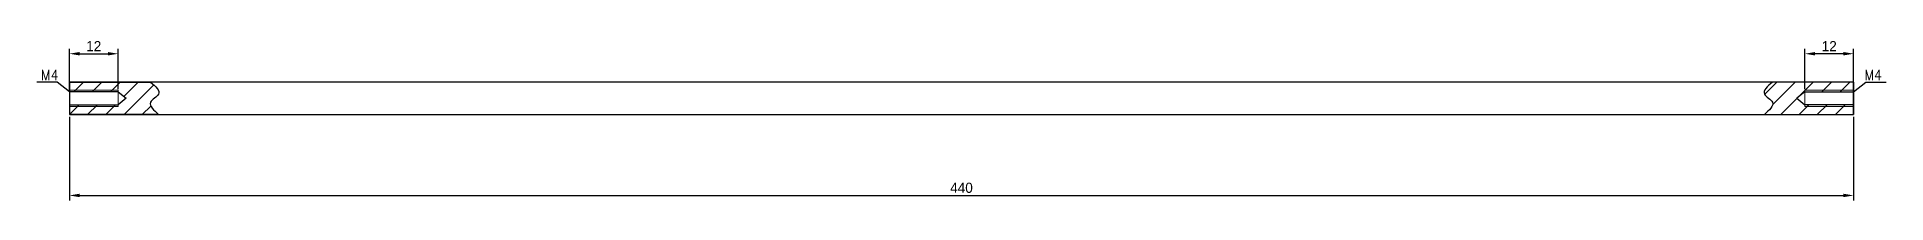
# Model space of a CAD drawing. Header units: millimetres. Extents: x -8 to 448, y -21 to 19.
import ezdxf

# ---------------------------------------------------------------- set-up
doc = ezdxf.new("R2010")
doc.units = ezdxf.units.MM
doc.layers.get('0').update_dxf_attribs({"lineweight": 25, "true_color": 0xffffff})
doc.layers.get('Defpoints').update_dxf_attribs({"true_color": 0xffffff})
doc.layers.add('Cotas', color=178, linetype='Continuous', lineweight=13, true_color=0x000000)
doc.layers.add('Sección', color=178, linetype='Continuous', lineweight=25, true_color=0x000000)
doc.styles.add('textstyle0', font='Standard')
doc.styles.add('textstyle1', font='Standard')
doc.dimstyles.new('QCADDimStyle', dxfattribs={"dimtxt": 2.5, "dimasz": 2.5, "dimexe": 1.25, "dimexo": 0.625, "dimtad": 1, "dimtoh": 1, "dimdec": 4, "dimzin": 0, "dimdsep": 46, "dimtxsty": 'Standard', "dimcen": 0.09, "dimadec": 0, "dimazin": 0, "dimtfac": 1, "dimtdec": 4, "dimtofl": 0, "dimtmove": 0, "dimatfit": 3, "dimfxl": 1, "dimtolj": 1, "dimtzin": 0, "dimarcsym": 0})

# ---------------------------------------------------------------- blocks, each defined once
blk = doc.blocks.new('*D1')
at = {"layer": 'Cotas', "color": 0, "lineweight": -2}
for p, q in [((0, 6.22), (0, 16.25)), ((2.5, 15), (9.5, 15)), ((12, 6.22), (12, 16.25))]:
    blk.add_line(p, q, dxfattribs=at)
at = {"layer": 'Cotas', "color": 0}
for points in [[(2.5, 15.42), (2.5, 14.58), (0, 15)], [(9.5, 14.58), (9.5, 15.42), (12, 15)]]:
    blk.add_solid(points, dxfattribs=at)
at = {"layer": 'Defpoints', "color": 0}
for p in [(12, 15), (0, 5.6), (12, 5.6)]:
    blk.add_point(p, dxfattribs=at)
at = {"layer": 'Cotas', "color": 0, "insert": (6, 16.88), "char_height": 2.5, "attachment_point": 5}
blk.add_mtext('\\A1;12', dxfattribs=at)
blk = doc.blocks.new('*D2')
at = {"layer": 'Cotas', "color": 0, "lineweight": -2}
for p, q in [((0, -0.62), (0, -21.25)), ((440, -0.62), (440, -21.25)), ((2.5, -20), (437.5, -20))]:
    blk.add_line(p, q, dxfattribs=at)
at = {"layer": 'Cotas', "color": 0}
for points in [[(2.5, -19.58), (2.5, -20.42), (0, -20)], [(437.5, -20.42), (437.5, -19.58), (440, -20)]]:
    blk.add_solid(points, dxfattribs=at)
at = {"layer": 'Defpoints', "color": 0}
for p in [(0, 0), (440, 0), (440, -20)]:
    blk.add_point(p, dxfattribs=at)
at = {"layer": 'Cotas', "color": 0, "insert": (220, -18.12), "char_height": 2.5, "attachment_point": 5}
blk.add_mtext('\\A1;440', dxfattribs=at)
blk = doc.blocks.new('*D3')
at = {"layer": 'Cotas', "color": 0, "lineweight": -2}
for p, q in [((428, 6.22), (428, 16.25)), ((437.5, 15), (430.5, 15)), ((440, 6.22), (440, 16.25))]:
    blk.add_line(p, q, dxfattribs=at)
at = {"layer": 'Cotas', "color": 0}
for points in [[(430.5, 15.42), (430.5, 14.58), (428, 15)], [(437.5, 14.58), (437.5, 15.42), (440, 15)]]:
    blk.add_solid(points, dxfattribs=at)
at = {"layer": 'Defpoints', "color": 0}
for p in [(428, 15), (428, 5.6), (440, 5.6)]:
    blk.add_point(p, dxfattribs=at)
at = {"layer": 'Cotas', "color": 0, "insert": (434, 16.87), "char_height": 2.5, "attachment_point": 5}
blk.add_mtext('\\A1;12', dxfattribs=at)

msp = doc.modelspace()

# ---------------------------------------------------------------- hatches: boundary and pattern name
at = {"layer": 'Sección'}
h = msp.add_hatch(dxfattribs=at)
h.set_pattern_fill('ANSI31', color=256, style=0)
edge = h.paths.add_edge_path(flags=0)
edge.add_spline(control_points=[(20, 8), (21.2113, 6.94607), (23.37281, 5.06537), (18.62719, 2.93463), (20.7887, 1.05393), (22, 0)], knot_values=[0, 0, 0, 0, 3.605551275, 6.433978398, 10.039529673, 10.039529673, 10.039529673, 10.039529673], degree=3, periodic=0)
edge.add_line((22, 0), (0, 0))
edge.add_line((0, 0), (0, 2.4))
edge.add_line((0, 2.4), (12, 2.4))
edge.add_line((12, 2.4), (14, 4))
edge.add_line((14, 4), (12, 5.6))
edge.add_line((12, 5.6), (0, 5.6))
edge.add_line((0, 5.6), (0, 8))
edge.add_line((0, 8), (20, 8))
h = msp.add_hatch(dxfattribs=at)
h.set_pattern_fill('ANSI31', color=256, angle=180, style=0)
edge = h.paths.add_edge_path(flags=0)
edge.add_spline(control_points=[(420, 8), (418.7887, 6.94607), (416.62719, 5.06537), (421.37281, 2.93463), (419.2113, 1.05393), (418, 0)], knot_values=[0, 0, 0, 0, 3.605551275, 6.433978398, 10.039529673, 10.039529673, 10.039529673, 10.039529673], degree=3, periodic=0)
edge.add_line((418, 0), (440, 0))
edge.add_line((440, 0), (440, 2.4))
edge.add_line((440, 2.4), (428, 2.4))
edge.add_line((428, 2.4), (426, 4))
edge.add_line((426, 4), (428, 5.6))
edge.add_line((428, 5.6), (440, 5.6))
edge.add_line((440, 5.6), (440, 8))
edge.add_line((440, 8), (420, 8))

# ---------------------------------------------------------------- linework, layer by layer
for p, q in [((440, 8), (0, 8)), ((0, 8), (0, 0)), ((440, 0), (440, 8)), ((440, 8), (440, 0)), ((0, 0), (440, 0))]:
    msp.add_line(p, q)
at = {"layer": 'Cotas'}
for p, q in [((12, 6), (0, 6)), ((0, 6), (0, 2)), ((12, 2), (12, 6)), ((428, 2), (428, 6)), ((428, 6), (440, 6)), ((440, 6), (440, 2)), ((0, 2), (12, 2)), ((440, 2), (428, 2))]:
    msp.add_line(p, q, dxfattribs=at)
at = {"layer": 'Sección'}
for p, q in [((0, 8), (20, 8)), ((0, 5.6), (0, 8)), ((12, 5.6), (0, 5.6)), ((0, 5.6), (0, 2.4)), ((12, 5.6), (14, 4)), ((440, 8), (420, 8)), ((428, 5.6), (426, 4)), ((428, 5.6), (440, 5.6)), ((440, 5.6), (440, 8)), ((440, 5.6), (440, 2.4)), ((0, 2.4), (12, 2.4)), ((0, 2.4), (0, 0)), ((22, 0), (0, 0)), ((14, 4), (12, 2.4)), ((418, 0), (440, 0)), ((426, 4), (428, 2.4)), ((440, 2.4), (428, 2.4)), ((440, 2.4), (440, 0))]:
    msp.add_line(p, q, dxfattribs=at)
for points in [[(20, 8), (21.2113, 6.94607), (23.37281, 5.06537), (18.62719, 2.93463), (20.7887, 1.05393), (22, 0)], [(420, 8), (418.7887, 6.94607), (416.62719, 5.06537), (421.37281, 2.93463), (419.2113, 1.05393), (418, 0)]]:
    msp.add_open_spline(points, degree=3, knots=[0, 0, 0, 0, 3.605551275, 6.4339784, 10.039529676, 10.039529676, 10.039529676, 10.039529676], dxfattribs=at)

# ---------------------------------------------------------------- texts
at = {"layer": 'Cotas', "char_height": 2.5}
for insert, attachment_point, style in [((-7, 11), 1, 'textstyle0'), ((447, 11), 3, 'textstyle1')]:
    msp.add_mtext('M4', dxfattribs=dict(at, insert=insert, attachment_point=attachment_point, style=style))

# ---------------------------------------------------------------- dimensions: what is measured, and where the dimension line sits
at = {"layer": 'Cotas'}
for base, p1, p2, picture, middle in [((12, 15), (0, 5.6), (12, 5.6), '*D1', (6, 16.875)), ((440, -20), (0, 0), (440, 0), '*D2', (220, -18.125))]:
    dim = msp.add_linear_dim(base=base, p1=p1, p2=p2, dimstyle='QCADDimStyle', override={"dimtxt": 2.5, "dimasz": 2.5, "dimexe": 1.25, "dimexo": 0.625, "dimgap": 0.625, "dimzin": 8, "dimclrd": 0, "dimclre": 0, "dimclrt": 0, "dimazin": 2, "dimtmove": 2}, dxfattribs=at)
    dim.commit()
    dim.dimension.update_dxf_attribs({"geometry": picture, "text_midpoint": middle})
dim = msp.add_linear_dim(base=(428, 15), p1=(440, 5.6), p2=(428, 5.6), angle=180, dimstyle='QCADDimStyle', override={"dimtxt": 2.5, "dimasz": 2.5, "dimexe": 1.25, "dimexo": 0.625, "dimgap": 0.625, "dimzin": 8, "dimclrd": 0, "dimclre": 0, "dimclrt": 0, "dimazin": 2, "dimtmove": 2}, dxfattribs=at)
dim.commit()
dim.dimension.update_dxf_attribs({"geometry": '*D3', "text_midpoint": (434, 16.875)})

# ---------------------------------------------------------------- leaders
at = {"layer": 'Cotas', "has_arrowhead": 0}
for points in [[(0, 5.6), (-3, 8), (-8, 8)], [(440, 5.6), (443, 8), (448, 8)]]:
    msp.add_leader(points, dimstyle='QCADDimStyle', dxfattribs=at)

doc.saveas('drawing.dxf')
